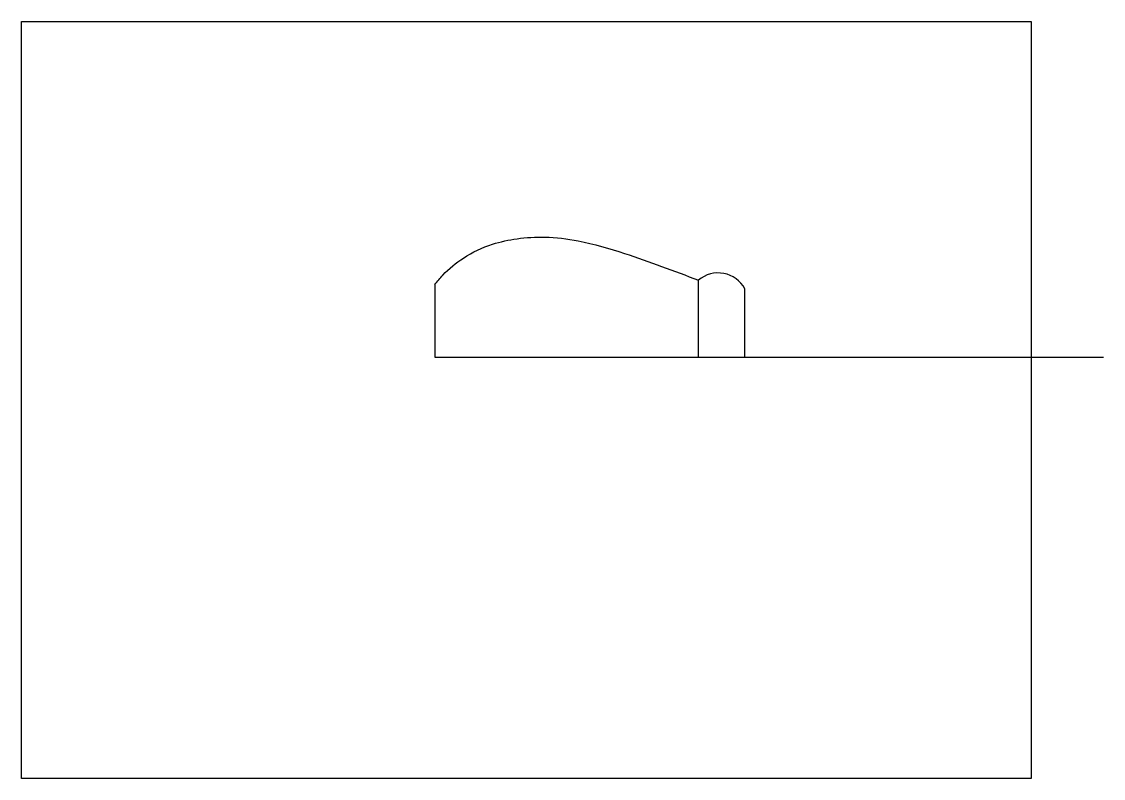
# Model space of a CAD drawing. Header units: millimetres. Extents: x 3940 to 31715, y 1502 to 5662.
# Drawn here: x 5362.4 to 5618.9, y 5482.1 to 5661.7 of the extents above; entities that cross this region are included whole.
import ezdxf

# ---------------------------------------------------------------- set-up
doc = ezdxf.new("R2010")
doc.units = ezdxf.units.MM
picture_1 = doc.add_image_def('image4.jpg', size_in_pixel=(3072, 4096))

msp = doc.modelspace()

# ---------------------------------------------------------------- linework, layer by layer
for p, q in [((5522.898, 5582.062), (5522.898, 5600.358)), ((5460.398, 5599.331), (5460.398, 5582.062)), ((5533.898, 5582.062), (5533.898, 5598.292)), ((5460.398, 5582.062), (5618.917, 5582.062)), ((5460.398, 5582.062), (5534.998, 5582.062)), ((5460.398, 5582.062), (5522.898, 5582.062)), ((5460.398, 5582.062), (5533.898, 5582.062))]:
    msp.add_line(p, q)
msp.add_arc((5527.565, 5594.884), 7.192, 28.28287, 130.44836)
msp.add_open_spline([(5460.398, 5599.331), (5461.018, 5600.092), (5462.972, 5602.488), (5467.384, 5606.101), (5473.46, 5608.952), (5480.067, 5610.382), (5486.926, 5610.76), (5495.564, 5609.75), (5507.736, 5606.117), (5517.088, 5602.565), (5522.898, 5600.358)], degree=3, knots=[0, 0, 0, 0, 2.9409081, 9.2693761, 16.9095845, 22.8432157, 29.4534245, 37.4317558, 48.7995276, 67.449587, 67.449587, 67.449587, 67.449587])

# ---------------------------------------------------------------- pictures from other files: only their frames are drawn
image = msp.add_image(picture_1, insert=(5362.391, 5661.711), size_in_units=(179.572, 239.429), rotation=-90)
image.dxf.flags = 7

doc.saveas('drawing.dxf')
